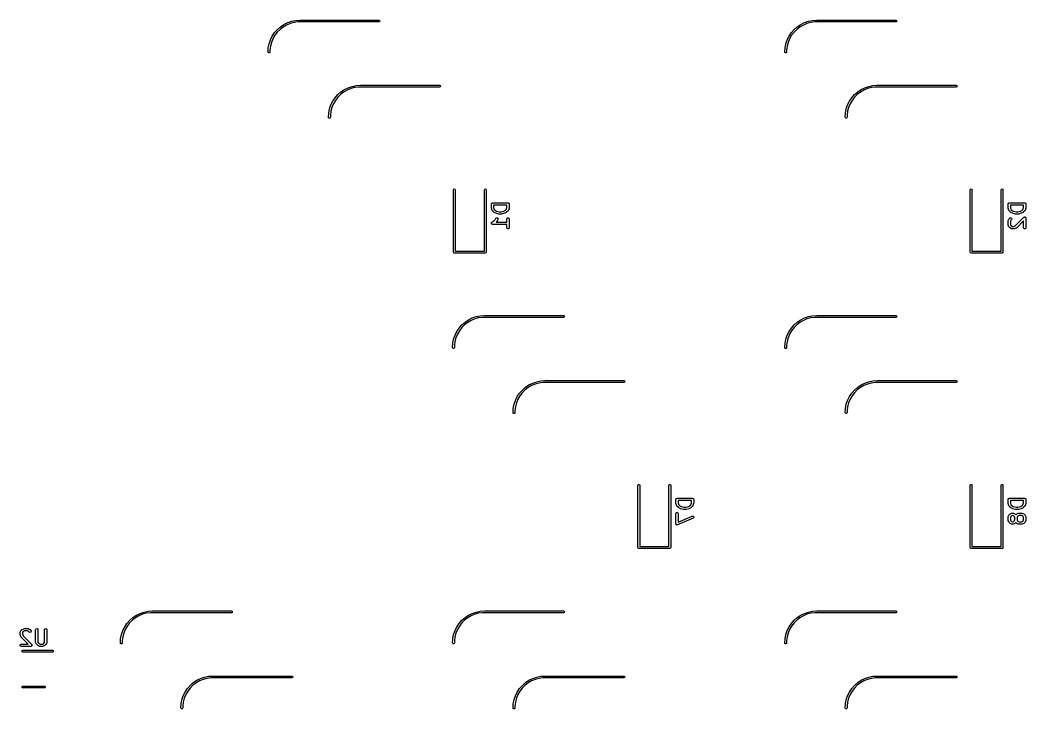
# Model space of a CAD drawing. Extents: x 54 to 195, y -146 to -31.
# Drawn here: x 54 to 118.9, y -75.6 to -31.1 of the extents above; entities that cross this region are included whole.
import ezdxf

# ---------------------------------------------------------------- set-up
doc = ezdxf.new("R2010")
doc.units = 0
doc.layers.add('BLACK', color=7, linetype='CONTINUOUS')

msp = doc.modelspace()

# ---------------------------------------------------------------- linework, layer by layer
at = {"layer": 'BLACK', "linetype": 'CONTINUOUS'}
for p, q in [((71.8311, -31.1576), (72.1, -31.14)), ((72.1, -31.14), (77.2, -31.14)), ((77.2, -31.14), (77.2424, -31.1576)), ((105.169, -31.1576), (105.438, -31.14)), ((105.438, -31.14), (110.537, -31.14)), ((110.537, -31.14), (110.58, -31.1576)), ((70.4657, -31.946), (70.6434, -31.7434)), ((70.8181, -31.7383), (70.6383, -31.9181)), ((70.6434, -31.7434), (70.846, -31.5657)), ((71.0199, -31.5835), (70.8181, -31.7383)), ((70.846, -31.5657), (71.07, -31.416)), ((71.2401, -31.4563), (71.0199, -31.5835)), ((71.07, -31.416), (71.3117, -31.2968)), ((71.4751, -31.359), (71.2401, -31.4563)), ((71.3117, -31.2968), (71.5668, -31.2102)), ((71.7207, -31.2932), (71.4751, -31.359)), ((71.5668, -31.2102), (71.8311, -31.1576)), ((71.9728, -31.26), (71.7207, -31.2932)), ((72.1, -31.26), (71.9728, -31.26)), ((77.2, -31.26), (72.1, -31.26)), ((77.2424, -31.2424), (77.2, -31.26)), ((77.2424, -31.1576), (77.26, -31.2)), ((77.26, -31.2), (77.2424, -31.2424)), ((103.803, -31.946), (103.981, -31.7434)), ((104.156, -31.7383), (103.976, -31.9181)), ((103.981, -31.7434), (104.183, -31.5657)), ((104.357, -31.5835), (104.156, -31.7383)), ((104.183, -31.5657), (104.407, -31.416)), ((104.578, -31.4563), (104.357, -31.5835)), ((104.407, -31.416), (104.649, -31.2968)), ((104.813, -31.359), (104.578, -31.4563)), ((104.649, -31.2968), (104.904, -31.2102)), ((105.058, -31.2932), (104.813, -31.359)), ((104.904, -31.2102), (105.169, -31.1576)), ((105.31, -31.26), (105.058, -31.2932)), ((105.438, -31.26), (105.31, -31.26)), ((110.537, -31.26), (105.438, -31.26)), ((110.58, -31.2424), (110.537, -31.26)), ((110.58, -31.1576), (110.597, -31.2)), ((110.597, -31.2), (110.58, -31.2424)), ((70.1102, -32.6668), (70.1968, -32.4117)), ((70.1968, -32.4117), (70.316, -32.17)), ((70.3563, -32.3401), (70.259, -32.5751)), ((70.316, -32.17), (70.4657, -31.946)), ((70.4835, -32.1199), (70.3563, -32.3401)), ((70.6383, -31.9181), (70.4835, -32.1199)), ((103.448, -32.6668), (103.534, -32.4117)), ((103.534, -32.4117), (103.653, -32.17)), ((103.694, -32.3401), (103.597, -32.5751)), ((103.653, -32.17), (103.803, -31.946)), ((103.821, -32.1199), (103.694, -32.3401)), ((103.976, -31.9181), (103.821, -32.1199)), ((70.04, -33.2), (70.0576, -32.9311)), ((70.0576, -32.9311), (70.1102, -32.6668)), ((70.1932, -32.8207), (70.16, -33.0728)), ((70.16, -33.0728), (70.16, -33.2)), ((70.259, -32.5751), (70.1932, -32.8207)), ((103.377, -33.2), (103.395, -32.9311)), ((103.395, -32.9311), (103.448, -32.6668)), ((103.531, -32.8207), (103.498, -33.0728)), ((103.498, -33.0728), (103.498, -33.2)), ((103.597, -32.5751), (103.531, -32.8207)), ((70.0515, -33.2353), (70.04, -33.2)), ((70.0815, -33.2571), (70.0515, -33.2353)), ((70.1185, -33.2571), (70.0815, -33.2571)), ((70.1485, -33.2353), (70.1185, -33.2571)), ((70.16, -33.2), (70.1485, -33.2353)), ((103.389, -33.2353), (103.377, -33.2)), ((103.419, -33.2571), (103.389, -33.2353)), ((103.456, -33.2571), (103.419, -33.2571)), ((103.486, -33.2353), (103.456, -33.2571)), ((103.498, -33.2), (103.486, -33.2353)), ((74.746, -35.7657), (74.97, -35.616)), ((75.1401, -35.6563), (74.9199, -35.7835)), ((74.97, -35.616), (75.2117, -35.4968)), ((75.3751, -35.559), (75.1401, -35.6563)), ((75.2117, -35.4968), (75.4668, -35.4102)), ((75.6207, -35.4932), (75.3751, -35.559)), ((75.4668, -35.4102), (75.7311, -35.3576)), ((75.8728, -35.46), (75.6207, -35.4932)), ((75.7311, -35.3576), (76, -35.34)), ((76, -35.46), (75.8728, -35.46)), ((76, -35.34), (81.1, -35.34)), ((81.1, -35.46), (76, -35.46)), ((81.1, -35.34), (81.1424, -35.3576)), ((81.1424, -35.4424), (81.1, -35.46)), ((81.1424, -35.3576), (81.16, -35.4)), ((81.16, -35.4), (81.1424, -35.4424)), ((108.083, -35.7657), (108.307, -35.616)), ((108.478, -35.6563), (108.257, -35.7835)), ((108.307, -35.616), (108.549, -35.4968)), ((108.713, -35.559), (108.478, -35.6563)), ((108.549, -35.4968), (108.804, -35.4102)), ((108.958, -35.4932), (108.713, -35.559)), ((108.804, -35.4102), (109.069, -35.3576)), ((109.21, -35.46), (108.958, -35.4932)), ((109.069, -35.3576), (109.337, -35.34)), ((109.337, -35.46), (109.21, -35.46)), ((109.337, -35.34), (114.438, -35.34)), ((114.438, -35.46), (109.337, -35.46)), ((114.438, -35.34), (114.48, -35.3576)), ((114.48, -35.4424), (114.438, -35.46)), ((114.48, -35.3576), (114.497, -35.4)), ((114.497, -35.4), (114.48, -35.4424)), ((74.216, -36.37), (74.3657, -36.146)), ((74.3835, -36.3199), (74.2563, -36.5401)), ((74.3657, -36.146), (74.5434, -35.9434)), ((74.5383, -36.1181), (74.3835, -36.3199)), ((74.7181, -35.9383), (74.5383, -36.1181)), ((74.5434, -35.9434), (74.746, -35.7657)), ((74.9199, -35.7835), (74.7181, -35.9383)), ((107.553, -36.37), (107.703, -36.146)), ((107.721, -36.3199), (107.594, -36.5401)), ((107.703, -36.146), (107.881, -35.9434)), ((107.876, -36.1181), (107.721, -36.3199)), ((108.056, -35.9383), (107.876, -36.1181)), ((107.881, -35.9434), (108.083, -35.7657)), ((108.257, -35.7835), (108.056, -35.9383)), ((73.9576, -37.1311), (74.0102, -36.8668)), ((74.0102, -36.8668), (74.0968, -36.6117)), ((74.159, -36.7751), (74.0932, -37.0207)), ((74.0968, -36.6117), (74.216, -36.37)), ((74.2563, -36.5401), (74.159, -36.7751)), ((107.295, -37.1311), (107.348, -36.8668)), ((107.348, -36.8668), (107.434, -36.6117)), ((107.497, -36.7751), (107.431, -37.0207)), ((107.434, -36.6117), (107.553, -36.37)), ((107.594, -36.5401), (107.497, -36.7751)), ((73.94, -37.4), (73.9576, -37.1311)), ((73.9515, -37.4353), (73.94, -37.4)), ((73.9815, -37.4571), (73.9515, -37.4353)), ((74.0185, -37.4571), (73.9815, -37.4571)), ((74.0485, -37.4353), (74.0185, -37.4571)), ((74.06, -37.4), (74.0485, -37.4353)), ((74.0932, -37.0207), (74.06, -37.2728)), ((74.06, -37.2728), (74.06, -37.4)), ((107.277, -37.4), (107.295, -37.1311)), ((107.289, -37.4353), (107.277, -37.4)), ((107.319, -37.4571), (107.289, -37.4353)), ((107.356, -37.4571), (107.319, -37.4571)), ((107.386, -37.4353), (107.356, -37.4571)), ((107.397, -37.4), (107.386, -37.4353)), ((107.431, -37.0207), (107.397, -37.2728)), ((107.397, -37.2728), (107.397, -37.4)), ((82, -42.09), (82.0176, -42.0476)), ((82, -46.1), (82, -42.09)), ((82.0176, -42.0476), (82.06, -42.03)), ((82.06, -42.03), (82.1024, -42.0476)), ((82.1024, -42.0476), (82.12, -42.09)), ((82.12, -42.09), (82.12, -46.04)), ((84, -42.09), (84.0176, -42.0476)), ((84, -46.04), (84, -42.09)), ((84.0176, -42.0476), (84.06, -42.03)), ((84.06, -42.03), (84.1024, -42.0476)), ((84.1024, -42.0476), (84.12, -42.09)), ((84.12, -42.09), (84.12, -46.1)), ((115.337, -42.09), (115.355, -42.0476)), ((115.337, -46.1), (115.337, -42.09)), ((115.355, -42.0476), (115.397, -42.03)), ((115.397, -42.03), (115.44, -42.0476)), ((115.44, -42.0476), (115.457, -42.09)), ((115.457, -42.09), (115.457, -46.04)), ((117.337, -42.09), (117.355, -42.0476)), ((117.337, -46.04), (117.337, -42.09)), ((117.355, -42.0476), (117.397, -42.03)), ((117.397, -42.03), (117.44, -42.0476)), ((117.44, -42.0476), (117.457, -42.09)), ((117.457, -42.09), (117.457, -46.1)), ((84.4476, -43.0019), (84.4493, -42.9922)), ((84.4476, -43.24), (84.4476, -43.0019)), ((84.4482, -43.2415), (84.4476, -43.24)), ((84.4515, -43.2637), (84.4482, -43.2415)), ((84.4488, -42.9889), (84.4504, -42.986)), ((84.4493, -42.9922), (84.4488, -42.9889)), ((84.4504, -42.986), (84.4521, -42.9763)), ((84.4991, -43.4066), (84.4515, -43.2637)), ((84.4521, -42.9763), (84.4647, -42.9613)), ((84.4647, -42.9613), (84.4744, -42.9445)), ((84.4744, -42.9445), (84.4808, -42.9421)), ((84.4808, -42.9421), (84.4851, -42.937)), ((84.4851, -42.937), (84.5043, -42.9336)), ((84.5019, -43.4101), (84.4991, -43.4066)), ((84.5023, -43.4146), (84.5019, -43.4101)), ((84.5172, -43.4359), (84.5023, -43.4146)), ((84.5043, -42.9336), (84.5226, -42.9269)), ((84.6124, -43.5311), (84.5172, -43.4359)), ((84.5226, -42.9269), (85.5226, -42.9269)), ((85.4476, -43.0769), (84.5976, -43.0769)), ((84.5976, -43.0769), (84.5976, -43.2278)), ((84.5976, -43.2278), (84.6358, -43.3423)), ((84.6358, -43.3423), (84.7099, -43.4165)), ((84.7099, -43.4165), (84.7869, -43.4549)), ((84.7869, -43.4549), (84.9604, -43.4983)), ((85.0848, -43.4983), (85.2583, -43.4549)), ((85.2583, -43.4549), (85.3353, -43.4165)), ((85.3353, -43.4165), (85.4094, -43.3423)), ((85.4094, -43.3423), (85.4476, -43.2278)), ((85.528, -43.4359), (85.4328, -43.5311)), ((85.4476, -43.2278), (85.4476, -43.0769)), ((85.5226, -42.9269), (85.5324, -42.9286)), ((85.5299, -43.4318), (85.528, -43.4359)), ((85.5337, -43.4295), (85.5299, -43.4318)), ((85.5324, -42.9286), (85.5356, -42.928)), ((85.5462, -43.4066), (85.5337, -43.4295)), ((85.5356, -42.928), (85.5385, -42.9297)), ((85.5385, -42.9297), (85.5483, -42.9314)), ((85.5938, -43.2637), (85.5462, -43.4066)), ((85.5483, -42.9314), (85.5632, -42.944)), ((85.5632, -42.944), (85.5801, -42.9537)), ((85.5801, -42.9537), (85.5824, -42.9601)), ((85.5824, -42.9601), (85.5876, -42.9644)), ((85.5876, -42.9644), (85.591, -42.9836)), ((85.591, -42.9836), (85.5976, -43.0019)), ((85.5976, -43.24), (85.5937, -43.2621)), ((85.5937, -43.2621), (85.5938, -43.2637)), ((85.5976, -43.0019), (85.5976, -43.24)), ((117.785, -43.0019), (117.787, -42.9922)), ((117.785, -43.24), (117.785, -43.0019)), ((117.786, -43.2415), (117.785, -43.24)), ((117.786, -42.9889), (117.788, -42.986)), ((117.787, -42.9922), (117.786, -42.9889)), ((117.789, -43.2637), (117.786, -43.2415)), ((117.788, -42.986), (117.79, -42.9763)), ((117.837, -43.4066), (117.789, -43.2637)), ((117.79, -42.9763), (117.802, -42.9613)), ((117.802, -42.9613), (117.812, -42.9445)), ((117.812, -42.9445), (117.818, -42.9421)), ((117.818, -42.9421), (117.823, -42.937)), ((117.823, -42.937), (117.842, -42.9336)), ((117.839, -43.4101), (117.837, -43.4066)), ((117.84, -43.4146), (117.839, -43.4101)), ((117.855, -43.4359), (117.84, -43.4146)), ((117.842, -42.9336), (117.86, -42.9269)), ((117.95, -43.5311), (117.855, -43.4359)), ((117.86, -42.9269), (118.86, -42.9269)), ((118.785, -43.0769), (117.935, -43.0769)), ((117.935, -43.0769), (117.935, -43.2278)), ((117.935, -43.2278), (117.973, -43.3423)), ((117.973, -43.3423), (118.047, -43.4165)), ((118.047, -43.4165), (118.124, -43.4549)), ((118.124, -43.4549), (118.298, -43.4983)), ((118.422, -43.4983), (118.596, -43.4549)), ((118.596, -43.4549), (118.673, -43.4165)), ((118.673, -43.4165), (118.747, -43.3423)), ((118.747, -43.3423), (118.785, -43.2278)), ((118.866, -43.4359), (118.77, -43.5311)), ((118.785, -43.2278), (118.785, -43.0769)), ((118.86, -42.9269), (118.87, -42.9286)), ((118.867, -43.4318), (118.866, -43.4359)), ((118.871, -43.4295), (118.867, -43.4318)), ((118.87, -42.9286), (118.873, -42.928)), ((118.884, -43.4066), (118.871, -43.4295)), ((118.873, -42.928), (118.876, -42.9297)), ((118.876, -42.9297), (118.886, -42.9314)), ((118.931, -43.2637), (118.884, -43.4066)), ((118.886, -42.9314), (118.901, -42.944)), ((118.901, -42.944), (118.918, -42.9537)), ((118.918, -42.9537), (118.92, -42.9601)), ((118.92, -42.9601), (118.925, -42.9644)), ((118.925, -42.9644), (118.928, -42.9836)), ((118.928, -42.9836), (118.935, -43.0019)), ((118.935, -43.24), (118.931, -43.2621)), ((118.931, -43.2621), (118.931, -43.2637)), ((118.935, -43.0019), (118.935, -43.24)), ((84.481, -44.1776), (84.6177, -44.0865)), ((84.6139, -43.5318), (84.6124, -43.5311)), ((84.6319, -43.5452), (84.6139, -43.5318)), ((84.6177, -44.0865), (84.6991, -44.0051)), ((84.7272, -43.5928), (84.6319, -43.5452)), ((84.6991, -44.0051), (84.7413, -43.9207)), ((84.7307, -43.5932), (84.7272, -43.5928)), ((84.7425, -43.5985), (84.7307, -43.5932)), ((84.7413, -43.9207), (84.7568, -43.8998)), ((84.933, -43.6461), (84.7425, -43.5985)), ((84.8137, -44.1026), (84.7513, -44.165)), ((84.7568, -43.8998), (84.8038, -43.8794)), ((84.8038, -43.8794), (84.853, -43.894)), ((84.8144, -44.1011), (84.8137, -44.1026)), ((84.8278, -44.0831), (84.8144, -44.1011)), ((84.8754, -43.9878), (84.8278, -44.0831)), ((84.853, -43.894), (84.8813, -43.9369)), ((84.8813, -43.9369), (84.8754, -43.9878)), ((84.9364, -43.6457), (84.933, -43.6461)), ((84.9512, -43.6483), (84.9364, -43.6457)), ((85.094, -43.6483), (84.9512, -43.6483)), ((84.9604, -43.4983), (85.0848, -43.4983)), ((85.0973, -43.6471), (85.094, -43.6483)), ((85.1122, -43.6461), (85.0973, -43.6471)), ((85.3027, -43.5985), (85.1122, -43.6461)), ((85.3057, -43.5965), (85.3027, -43.5985)), ((85.3181, -43.5928), (85.3057, -43.5965)), ((85.4133, -43.5452), (85.3181, -43.5928)), ((85.4144, -43.544), (85.4133, -43.5452)), ((85.4328, -43.5311), (85.4144, -43.544)), ((85.4476, -43.9543), (85.4521, -43.9286)), ((85.4476, -44.165), (85.4476, -43.9543)), ((85.4521, -43.9286), (85.4851, -43.8893)), ((85.4851, -43.8893), (85.5356, -43.8804)), ((85.5356, -43.8804), (85.5801, -43.9061)), ((85.5801, -43.9061), (85.5976, -43.9543)), ((85.5976, -43.9543), (85.5976, -44.5257)), ((117.785, -44.0971), (117.79, -44.0715)), ((117.785, -44.3352), (117.785, -44.0971)), ((117.79, -44.0715), (117.793, -44.0681)), ((117.793, -44.0636), (117.841, -43.9684)), ((117.793, -44.0681), (117.793, -44.0636)), ((117.841, -43.9684), (117.854, -43.9504)), ((117.854, -43.9504), (117.855, -43.9489)), ((117.855, -43.9489), (117.902, -43.9013)), ((117.902, -43.9013), (117.924, -43.8863)), ((117.924, -43.8863), (117.975, -43.8818)), ((117.969, -44.0463), (117.935, -44.1148)), ((117.935, -44.1148), (117.935, -44.3175)), ((117.951, -43.5318), (117.95, -43.5311)), ((117.969, -43.5452), (117.951, -43.5318)), ((118.065, -43.5928), (117.969, -43.5452)), ((118.008, -44.0073), (117.969, -44.0463)), ((117.975, -43.8818), (118.017, -43.9113)), ((118.03, -43.9608), (118.008, -44.0073)), ((118.017, -43.9113), (118.03, -43.9608)), ((118.068, -43.5932), (118.065, -43.5928)), ((118.08, -43.5985), (118.068, -43.5932)), ((118.27, -43.6461), (118.08, -43.5985)), ((118.248, -44.4125), (118.807, -43.8536)), ((118.274, -43.6457), (118.27, -43.6461)), ((118.289, -43.6483), (118.274, -43.6457)), ((118.432, -43.6483), (118.289, -43.6483)), ((118.298, -43.4983), (118.422, -43.4983)), ((118.785, -44.0877), (118.342, -44.5311)), ((118.435, -43.6471), (118.432, -43.6483)), ((118.45, -43.6461), (118.435, -43.6471)), ((118.64, -43.5985), (118.45, -43.6461)), ((118.643, -43.5965), (118.64, -43.5985)), ((118.656, -43.5928), (118.643, -43.5965)), ((118.751, -43.5452), (118.656, -43.5928)), ((118.752, -43.544), (118.751, -43.5452)), ((118.77, -43.5311), (118.752, -43.544)), ((118.785, -44.5257), (118.785, -44.0877)), ((118.807, -43.8536), (118.82, -43.8442)), ((118.82, -43.8442), (118.823, -43.8417)), ((118.823, -43.8417), (118.825, -43.8414)), ((118.825, -43.8414), (118.828, -43.8387)), ((118.828, -43.8387), (118.851, -43.8367)), ((118.851, -43.8367), (118.873, -43.8328)), ((118.873, -43.8328), (118.876, -43.8345)), ((118.876, -43.8345), (118.88, -43.8342)), ((118.88, -43.8342), (118.898, -43.8472)), ((118.898, -43.8472), (118.918, -43.8585)), ((118.918, -43.8585), (118.919, -43.8617)), ((118.919, -43.8617), (118.922, -43.8636)), ((118.922, -43.8636), (118.927, -43.8855)), ((118.927, -43.8855), (118.935, -43.9067)), ((118.935, -43.9067), (118.935, -44.5257)), ((84.4488, -44.227), (84.4509, -44.2232)), ((84.4525, -44.2484), (84.4488, -44.227)), ((84.4506, -44.2189), (84.4635, -44.2014)), ((84.4509, -44.2232), (84.4506, -44.2189)), ((84.4539, -44.2701), (84.4525, -44.2484)), ((84.4569, -44.2733), (84.4539, -44.2701)), ((84.4577, -44.2775), (84.4569, -44.2733)), ((84.4743, -44.2915), (84.4577, -44.2775)), ((84.4635, -44.2014), (84.4744, -44.1825)), ((84.4894, -44.3072), (84.4743, -44.2915)), ((84.4744, -44.1825), (84.4785, -44.1811)), ((84.4785, -44.1811), (84.481, -44.1776)), ((84.4937, -44.3077), (84.4894, -44.3072)), ((84.497, -44.3105), (84.4937, -44.3077)), ((84.5226, -44.315), (84.497, -44.3105)), ((85.4476, -44.315), (84.5226, -44.315)), ((84.7513, -44.165), (85.4476, -44.165)), ((85.4476, -44.5257), (85.4476, -44.315)), ((85.4652, -44.5739), (85.4476, -44.5257)), ((85.5096, -44.5996), (85.4652, -44.5739)), ((85.5601, -44.5907), (85.5096, -44.5996)), ((85.5931, -44.5514), (85.5601, -44.5907)), ((85.5976, -44.5257), (85.5931, -44.5514)), ((117.787, -44.3395), (117.785, -44.3352)), ((117.786, -44.3438), (117.787, -44.3395)), ((117.793, -44.3688), (117.786, -44.3438)), ((117.841, -44.464), (117.793, -44.3688)), ((117.842, -44.4651), (117.841, -44.464)), ((117.855, -44.4835), (117.842, -44.4651)), ((117.902, -44.5311), (117.855, -44.4835)), ((117.904, -44.5318), (117.902, -44.5311)), ((117.922, -44.5452), (117.904, -44.5318)), ((118.017, -44.5928), (117.922, -44.5452)), ((117.935, -44.3175), (117.969, -44.386)), ((117.969, -44.386), (118, -44.4165)), ((118, -44.4165), (118.068, -44.4507)), ((118.022, -44.5933), (118.017, -44.5928)), ((118.025, -44.5962), (118.022, -44.5933)), ((118.051, -44.6007), (118.025, -44.5962)), ((118.146, -44.6007), (118.051, -44.6007)), ((118.068, -44.4507), (118.134, -44.4507)), ((118.134, -44.4507), (118.248, -44.4125)), ((118.147, -44.6002), (118.146, -44.6007)), ((118.17, -44.5969), (118.147, -44.6002)), ((118.312, -44.5492), (118.17, -44.5969)), ((118.316, -44.5465), (118.312, -44.5492)), ((118.32, -44.5461), (118.316, -44.5465)), ((118.342, -44.5311), (118.32, -44.5461)), ((118.803, -44.5739), (118.785, -44.5257)), ((118.847, -44.5996), (118.803, -44.5739)), ((118.898, -44.5907), (118.847, -44.5996)), ((118.931, -44.5514), (118.898, -44.5907)), ((118.935, -44.5257), (118.931, -44.5514)), ((82.12, -46.04), (84, -46.04)), ((115.457, -46.04), (117.337, -46.04)), ((82.0176, -46.1424), (82, -46.1)), ((82.06, -46.16), (82.0176, -46.1424)), ((84.06, -46.16), (82.06, -46.16)), ((84.1024, -46.1424), (84.06, -46.16)), ((84.12, -46.1), (84.1024, -46.1424)), ((115.355, -46.1424), (115.337, -46.1)), ((115.397, -46.16), (115.355, -46.1424)), ((117.397, -46.16), (115.397, -46.16)), ((117.44, -46.1424), (117.397, -46.16)), ((117.457, -46.1), (117.44, -46.1424)), ((82.7522, -50.6157), (82.9763, -50.466)), ((83.1464, -50.5064), (82.9261, -50.6335)), ((82.9763, -50.466), (83.2179, -50.3468)), ((83.3813, -50.409), (83.1464, -50.5064)), ((83.2179, -50.3468), (83.4731, -50.2602)), ((83.627, -50.3432), (83.3813, -50.409)), ((83.4731, -50.2602), (83.7374, -50.2077)), ((83.8791, -50.31), (83.627, -50.3432)), ((83.7374, -50.2077), (84.0061, -50.1901)), ((84.0062, -50.31), (83.8791, -50.31)), ((84.0061, -50.1901), (84.0062, -50.19)), ((84.0062, -50.19), (89.1063, -50.19)), ((89.1063, -50.31), (84.0062, -50.31)), ((84.0062, -50.31), (84.0062, -50.31)), ((84.0062, -50.31), (84.0062, -50.31)), ((84.0062, -50.31), (84.0062, -50.31)), ((89.1063, -50.19), (89.1487, -50.2076)), ((89.1487, -50.2924), (89.1063, -50.31)), ((89.1487, -50.2076), (89.1662, -50.25)), ((89.1662, -50.25), (89.1487, -50.2924)), ((104.183, -50.6157), (104.407, -50.466)), ((104.578, -50.5063), (104.357, -50.6335)), ((104.407, -50.466), (104.649, -50.3468)), ((104.813, -50.409), (104.578, -50.5063)), ((104.649, -50.3468), (104.904, -50.2602)), ((105.058, -50.3432), (104.813, -50.409)), ((104.904, -50.2602), (105.169, -50.2076)), ((105.31, -50.31), (105.058, -50.3432)), ((105.169, -50.2076), (105.438, -50.19)), ((105.438, -50.31), (105.31, -50.31)), ((105.438, -50.19), (110.537, -50.19)), ((110.537, -50.31), (105.438, -50.31)), ((110.537, -50.19), (110.58, -50.2076)), ((110.58, -50.2924), (110.537, -50.31)), ((110.58, -50.2076), (110.597, -50.25)), ((110.597, -50.25), (110.58, -50.2924)), ((82.1031, -51.4617), (82.2222, -51.22)), ((82.2222, -51.22), (82.3719, -50.996)), ((82.3897, -51.1699), (82.2626, -51.3901)), ((82.3719, -50.996), (82.5496, -50.7934)), ((82.5446, -50.9681), (82.3897, -51.1699)), ((82.7244, -50.7883), (82.5446, -50.9681)), ((82.5496, -50.7934), (82.7522, -50.6157)), ((82.9261, -50.6335), (82.7244, -50.7883)), ((103.534, -51.4617), (103.653, -51.22)), ((103.653, -51.22), (103.803, -50.996)), ((103.821, -51.1699), (103.694, -51.3901)), ((103.803, -50.996), (103.981, -50.7934)), ((103.976, -50.9681), (103.821, -51.1699)), ((104.156, -50.7883), (103.976, -50.9681)), ((103.981, -50.7934), (104.183, -50.6157)), ((104.357, -50.6335), (104.156, -50.7883)), ((81.9639, -51.9811), (82.0164, -51.7168)), ((82.0164, -51.7168), (82.1031, -51.4617)), ((82.0994, -51.8707), (82.0663, -52.1228)), ((82.1653, -51.6251), (82.0994, -51.8707)), ((82.2626, -51.3901), (82.1653, -51.6251)), ((103.395, -51.9811), (103.448, -51.7168)), ((103.448, -51.7168), (103.534, -51.4617)), ((103.531, -51.8707), (103.498, -52.1228)), ((103.597, -51.6251), (103.531, -51.8707)), ((103.694, -51.3901), (103.597, -51.6251)), ((81.9462, -52.25), (81.9639, -51.9811)), ((81.9577, -52.2853), (81.9462, -52.25)), ((81.9877, -52.3071), (81.9577, -52.2853)), ((82.0248, -52.3071), (81.9877, -52.3071)), ((82.0548, -52.2853), (82.0248, -52.3071)), ((82.0662, -52.25), (82.0548, -52.2853)), ((82.0663, -52.1228), (82.0662, -52.25)), ((103.377, -52.25), (103.395, -51.9811)), ((103.389, -52.2853), (103.377, -52.25)), ((103.419, -52.3071), (103.389, -52.2853)), ((103.456, -52.3071), (103.419, -52.3071)), ((103.486, -52.2853), (103.456, -52.3071)), ((103.498, -52.25), (103.486, -52.2853)), ((103.498, -52.1228), (103.498, -52.25)), ((87.1179, -54.5468), (87.3731, -54.4602)), ((87.3731, -54.4602), (87.6374, -54.4077)), ((87.6374, -54.4077), (87.9061, -54.3901)), ((87.9061, -54.3901), (87.9062, -54.39)), ((87.9062, -54.39), (93.0062, -54.39)), ((93.0062, -54.39), (93.0487, -54.4076)), ((93.0487, -54.4924), (93.0062, -54.51)), ((93.0487, -54.4076), (93.0662, -54.45)), ((93.0662, -54.45), (93.0487, -54.4924)), ((108.549, -54.5468), (108.804, -54.4602)), ((108.804, -54.4602), (109.069, -54.4076)), ((109.069, -54.4076), (109.337, -54.39)), ((109.337, -54.39), (114.438, -54.39)), ((114.438, -54.39), (114.48, -54.4076)), ((114.48, -54.4924), (114.438, -54.51)), ((114.48, -54.4076), (114.497, -54.45)), ((114.497, -54.45), (114.48, -54.4924)), ((86.2719, -55.196), (86.4496, -54.9934)), ((86.6244, -54.9883), (86.4446, -55.1681)), ((86.4496, -54.9934), (86.6522, -54.8157)), ((86.8261, -54.8335), (86.6244, -54.9883)), ((86.6522, -54.8157), (86.8763, -54.666)), ((87.0464, -54.7064), (86.8261, -54.8335)), ((86.8763, -54.666), (87.1179, -54.5468)), ((87.2813, -54.609), (87.0464, -54.7064)), ((87.527, -54.5432), (87.2813, -54.609)), ((87.7791, -54.51), (87.527, -54.5432)), ((87.9062, -54.51), (87.7791, -54.51)), ((93.0062, -54.51), (87.9062, -54.51)), ((87.9062, -54.51), (87.9062, -54.51)), ((87.9062, -54.51), (87.9062, -54.51)), ((87.9062, -54.51), (87.9062, -54.51)), ((107.703, -55.196), (107.881, -54.9934)), ((108.056, -54.9883), (107.876, -55.1681)), ((107.881, -54.9934), (108.083, -54.8157)), ((108.257, -54.8335), (108.056, -54.9883)), ((108.083, -54.8157), (108.307, -54.666)), ((108.478, -54.7063), (108.257, -54.8335)), ((108.307, -54.666), (108.549, -54.5468)), ((108.713, -54.609), (108.478, -54.7063)), ((108.958, -54.5432), (108.713, -54.609)), ((109.21, -54.51), (108.958, -54.5432)), ((109.337, -54.51), (109.21, -54.51)), ((114.438, -54.51), (109.337, -54.51)), ((85.9164, -55.9168), (86.0031, -55.6617)), ((86.0031, -55.6617), (86.1222, -55.42)), ((86.1626, -55.5901), (86.0653, -55.8251)), ((86.1222, -55.42), (86.2719, -55.196)), ((86.2897, -55.3699), (86.1626, -55.5901)), ((86.4446, -55.1681), (86.2897, -55.3699)), ((107.348, -55.9168), (107.434, -55.6617)), ((107.434, -55.6617), (107.553, -55.42)), ((107.594, -55.5901), (107.497, -55.8251)), ((107.553, -55.42), (107.703, -55.196)), ((107.721, -55.3699), (107.594, -55.5901)), ((107.876, -55.1681), (107.721, -55.3699)), ((85.8462, -56.45), (85.8639, -56.1811)), ((85.8577, -56.4853), (85.8462, -56.45)), ((85.8639, -56.1811), (85.9164, -55.9168)), ((85.9663, -56.45), (85.9548, -56.4853)), ((85.9994, -56.0707), (85.9663, -56.3228)), ((85.9663, -56.3228), (85.9663, -56.45)), ((86.0653, -55.8251), (85.9994, -56.0707)), ((107.277, -56.45), (107.295, -56.1811)), ((107.289, -56.4853), (107.277, -56.45)), ((107.295, -56.1811), (107.348, -55.9168)), ((107.397, -56.45), (107.386, -56.4853)), ((107.431, -56.0707), (107.397, -56.3228)), ((107.397, -56.3228), (107.397, -56.45)), ((107.497, -55.8251), (107.431, -56.0707)), ((85.8877, -56.5071), (85.8577, -56.4853)), ((85.9248, -56.5071), (85.8877, -56.5071)), ((85.9548, -56.4853), (85.9248, -56.5071)), ((107.319, -56.5071), (107.289, -56.4853)), ((107.356, -56.5071), (107.319, -56.5071)), ((107.386, -56.4853), (107.356, -56.5071)), ((93.9062, -61.14), (93.9238, -61.0976)), ((93.9062, -65.15), (93.9062, -61.14)), ((93.9238, -61.0976), (93.9663, -61.08)), ((93.9663, -61.08), (94.0087, -61.0976)), ((94.0087, -61.0976), (94.0262, -61.14)), ((94.0262, -61.14), (94.0262, -65.09)), ((95.9062, -61.14), (95.9238, -61.0976)), ((95.9062, -65.09), (95.9062, -61.14)), ((95.9238, -61.0976), (95.9663, -61.08)), ((95.9663, -61.08), (96.0087, -61.0976)), ((96.0087, -61.0976), (96.0262, -61.14)), ((96.0262, -61.14), (96.0262, -65.15)), ((115.337, -61.14), (115.355, -61.0976)), ((115.337, -65.15), (115.337, -61.14)), ((115.355, -61.0976), (115.397, -61.08)), ((115.397, -61.08), (115.44, -61.0976)), ((115.44, -61.0976), (115.457, -61.14)), ((115.457, -61.14), (115.457, -65.09)), ((117.337, -61.14), (117.355, -61.0976)), ((117.337, -65.09), (117.337, -61.14)), ((117.355, -61.0976), (117.397, -61.08)), ((117.397, -61.08), (117.44, -61.0976)), ((117.44, -61.0976), (117.457, -61.14)), ((117.457, -61.14), (117.457, -65.15)), ((96.3539, -62.0519), (96.3556, -62.0422)), ((96.3539, -62.29), (96.3539, -62.0519)), ((96.3544, -62.2915), (96.3539, -62.29)), ((96.3577, -62.3137), (96.3544, -62.2915)), ((96.355, -62.0389), (96.3567, -62.036)), ((96.3556, -62.0422), (96.355, -62.0389)), ((96.3567, -62.036), (96.3584, -62.0263)), ((96.3584, -62.0263), (96.3709, -62.0113)), ((96.3709, -62.0113), (96.3807, -61.9945)), ((96.3807, -61.9945), (96.387, -61.9921)), ((96.387, -61.9921), (96.3914, -61.987)), ((96.3914, -61.987), (96.4106, -61.9836)), ((96.4106, -61.9836), (96.4289, -61.9769)), ((96.4289, -61.9769), (97.4289, -61.9769)), ((97.3539, -62.1269), (96.5039, -62.1269)), ((96.5039, -62.1269), (96.5039, -62.2778)), ((96.5039, -62.2778), (96.542, -62.3923)), ((97.3157, -62.3923), (97.3539, -62.2778)), ((97.3539, -62.2778), (97.3539, -62.1269)), ((97.4289, -61.9769), (97.4386, -61.9786)), ((97.4386, -61.9786), (97.4419, -61.978)), ((97.4419, -61.978), (97.4448, -61.9797)), ((97.4448, -61.9797), (97.4545, -61.9814)), ((97.4545, -61.9814), (97.4694, -61.994)), ((97.4694, -61.994), (97.4863, -62.0037)), ((97.4863, -62.0037), (97.4886, -62.0101)), ((97.4886, -62.0101), (97.4938, -62.0144)), ((97.4938, -62.0144), (97.4972, -62.0336)), ((97.4972, -62.0336), (97.5039, -62.0519)), ((97.5039, -62.29), (97.5, -62.3121)), ((97.5039, -62.0519), (97.5039, -62.29)), ((117.785, -62.0519), (117.787, -62.0422)), ((117.785, -62.29), (117.785, -62.0519)), ((117.786, -62.2915), (117.785, -62.29)), ((117.786, -62.0389), (117.788, -62.036)), ((117.787, -62.0422), (117.786, -62.0389)), ((117.789, -62.3137), (117.786, -62.2915)), ((117.788, -62.036), (117.79, -62.0263)), ((117.79, -62.0263), (117.802, -62.0113)), ((117.802, -62.0113), (117.812, -61.9945)), ((117.812, -61.9945), (117.818, -61.9921)), ((117.818, -61.9921), (117.823, -61.987)), ((117.823, -61.987), (117.842, -61.9836)), ((117.842, -61.9836), (117.86, -61.9769)), ((117.86, -61.9769), (118.86, -61.9769)), ((118.785, -62.1269), (117.935, -62.1269)), ((117.935, -62.1269), (117.935, -62.2778)), ((117.935, -62.2778), (117.973, -62.3923)), ((118.747, -62.3923), (118.785, -62.2778)), ((118.785, -62.2778), (118.785, -62.1269)), ((118.86, -61.9769), (118.87, -61.9786)), ((118.87, -61.9786), (118.873, -61.978)), ((118.873, -61.978), (118.876, -61.9797)), ((118.876, -61.9797), (118.886, -61.9814)), ((118.886, -61.9814), (118.901, -61.994)), ((118.901, -61.994), (118.918, -62.0037)), ((118.918, -62.0037), (118.92, -62.0101)), ((118.92, -62.0101), (118.925, -62.0144)), ((118.925, -62.0144), (118.928, -62.0336)), ((118.928, -62.0336), (118.935, -62.0519)), ((118.935, -62.29), (118.931, -62.3121)), ((118.935, -62.0519), (118.935, -62.29)), ((96.3539, -62.9567), (96.3584, -62.931)), ((96.4053, -62.4566), (96.3577, -62.3137)), ((96.3584, -62.931), (96.3914, -62.8917)), ((96.3914, -62.8917), (96.4419, -62.8828)), ((96.4081, -62.4601), (96.4053, -62.4566)), ((96.4085, -62.4646), (96.4081, -62.4601)), ((96.4235, -62.4859), (96.4085, -62.4646)), ((96.5187, -62.5811), (96.4235, -62.4859)), ((96.4419, -62.8828), (96.4863, -62.9085)), ((96.4863, -62.9085), (96.5039, -62.9567)), ((96.5202, -62.5818), (96.5187, -62.5811)), ((96.5382, -62.5952), (96.5202, -62.5818)), ((96.6334, -62.6428), (96.5382, -62.5952)), ((96.542, -62.3923), (96.6162, -62.4665)), ((96.6162, -62.4665), (96.6931, -62.5049)), ((96.637, -62.6432), (96.6334, -62.6428)), ((96.6488, -62.6485), (96.637, -62.6432)), ((96.8392, -62.6961), (96.6488, -62.6485)), ((96.6931, -62.5049), (96.8667, -62.5483)), ((96.8427, -62.6957), (96.8392, -62.6961)), ((96.8574, -62.6983), (96.8427, -62.6957)), ((97.0003, -62.6983), (96.8574, -62.6983)), ((96.8667, -62.5483), (96.9911, -62.5483)), ((96.9911, -62.5483), (97.1646, -62.5049)), ((97.0036, -62.6971), (97.0003, -62.6983)), ((97.0185, -62.6961), (97.0036, -62.6971)), ((97.209, -62.6485), (97.0185, -62.6961)), ((97.1646, -62.5049), (97.2416, -62.4665)), ((97.2119, -62.6465), (97.209, -62.6485)), ((97.2243, -62.6428), (97.2119, -62.6465)), ((97.3196, -62.5952), (97.2243, -62.6428)), ((97.2416, -62.4665), (97.3157, -62.3923)), ((97.3207, -62.594), (97.3196, -62.5952)), ((97.339, -62.5811), (97.3207, -62.594)), ((97.4343, -62.4859), (97.339, -62.5811)), ((97.4362, -62.4818), (97.4343, -62.4859)), ((97.44, -62.4795), (97.4362, -62.4818)), ((97.4524, -62.4566), (97.44, -62.4795)), ((97.5, -62.3137), (97.4524, -62.4566)), ((97.5, -62.3121), (97.5, -62.3137)), ((117.837, -62.4566), (117.789, -62.3137)), ((117.839, -62.4601), (117.837, -62.4566)), ((117.84, -62.4646), (117.839, -62.4601)), ((117.855, -62.4859), (117.84, -62.4646)), ((117.95, -62.5811), (117.855, -62.4859)), ((117.922, -62.9848), (118.017, -62.9372)), ((117.951, -62.5818), (117.95, -62.5811)), ((117.969, -62.5952), (117.951, -62.5818)), ((118.065, -62.6428), (117.969, -62.5952)), ((117.973, -62.3923), (118.047, -62.4665)), ((118.017, -62.9372), (118.042, -62.9298)), ((118.042, -62.9298), (118.046, -62.9308)), ((118.046, -62.9308), (118.051, -62.9293)), ((118.047, -62.4665), (118.124, -62.5049)), ((118.051, -62.9293), (118.098, -62.9293)), ((118.068, -62.6432), (118.065, -62.6428)), ((118.08, -62.6485), (118.068, -62.6432)), ((118.27, -62.6961), (118.08, -62.6485)), ((118.098, -62.9293), (118.124, -62.9338)), ((118.124, -62.5049), (118.298, -62.5483)), ((118.124, -62.9338), (118.127, -62.9367)), ((118.127, -62.9367), (118.132, -62.9372)), ((118.132, -62.9372), (118.227, -62.9848)), ((118.274, -62.6957), (118.27, -62.6961)), ((118.289, -62.6983), (118.274, -62.6957)), ((118.432, -62.6983), (118.289, -62.6983)), ((118.298, -62.5483), (118.422, -62.5483)), ((118.35, -62.9848), (118.446, -62.9372)), ((118.422, -62.5483), (118.596, -62.5049)), ((118.435, -62.6971), (118.432, -62.6983)), ((118.45, -62.6961), (118.435, -62.6971)), ((118.446, -62.9372), (118.471, -62.9298)), ((118.64, -62.6485), (118.45, -62.6961)), ((118.471, -62.9298), (118.475, -62.9308)), ((118.475, -62.9308), (118.479, -62.9293)), ((118.479, -62.9293), (118.67, -62.9293)), ((118.596, -62.5049), (118.673, -62.4665)), ((118.643, -62.6465), (118.64, -62.6485)), ((118.656, -62.6428), (118.643, -62.6465)), ((118.751, -62.5952), (118.656, -62.6428)), ((118.67, -62.9293), (118.695, -62.9338)), ((118.673, -62.4665), (118.747, -62.3923)), ((118.695, -62.9338), (118.699, -62.9367)), ((118.699, -62.9367), (118.703, -62.9372)), ((118.703, -62.9372), (118.798, -62.9848)), ((118.752, -62.594), (118.751, -62.5952)), ((118.77, -62.5811), (118.752, -62.594)), ((118.866, -62.4859), (118.77, -62.5811)), ((118.867, -62.4818), (118.866, -62.4859)), ((118.871, -62.4795), (118.867, -62.4818)), ((118.884, -62.4566), (118.871, -62.4795)), ((118.931, -62.3137), (118.884, -62.4566)), ((118.931, -62.3121), (118.931, -62.3137)), ((96.3539, -63.6233), (96.3539, -62.9567)), ((97.4584, -63.2637), (96.4584, -63.6923)), ((96.5039, -62.9567), (96.5039, -63.5096)), ((96.5039, -63.5096), (97.3993, -63.1258)), ((97.3993, -63.1258), (97.4247, -63.1199)), ((97.4247, -63.1199), (97.4738, -63.1347)), ((97.4958, -63.2286), (97.4584, -63.2637)), ((97.4738, -63.1347), (97.5019, -63.1776)), ((97.5019, -63.1776), (97.4958, -63.2286)), ((117.785, -63.1948), (117.79, -63.1691)), ((117.785, -63.3852), (117.785, -63.1948)), ((117.787, -63.3895), (117.785, -63.3852)), ((117.786, -63.3938), (117.787, -63.3895)), ((117.793, -63.4188), (117.786, -63.3938)), ((117.79, -63.1691), (117.793, -63.1657)), ((117.793, -63.1612), (117.841, -63.066)), ((117.793, -63.1657), (117.793, -63.1612)), ((117.841, -63.514), (117.793, -63.4188)), ((117.841, -63.066), (117.854, -63.048)), ((117.842, -63.5151), (117.841, -63.514)), ((117.855, -63.5335), (117.842, -63.5151)), ((117.854, -63.048), (117.855, -63.0465)), ((117.855, -63.0465), (117.902, -62.9989)), ((117.902, -63.5811), (117.855, -63.5335)), ((117.902, -62.9989), (117.921, -62.986)), ((117.904, -63.5818), (117.902, -63.5811)), ((117.922, -63.5952), (117.904, -63.5818)), ((117.921, -62.986), (117.922, -62.9848)), ((117.969, -63.144), (117.935, -63.2125)), ((117.935, -63.2125), (117.935, -63.3675)), ((117.935, -63.3675), (117.969, -63.436)), ((118, -63.1135), (117.969, -63.144)), ((117.969, -63.436), (118, -63.4665)), ((118.068, -63.0793), (118, -63.1135)), ((118, -63.4665), (118.068, -63.5007)), ((118.081, -63.0793), (118.068, -63.0793)), ((118.068, -63.5007), (118.081, -63.5007)), ((118.149, -63.1135), (118.081, -63.0793)), ((118.081, -63.5007), (118.149, -63.4665)), ((118.179, -63.144), (118.149, -63.1135)), ((118.149, -63.4665), (118.179, -63.436)), ((118.214, -63.2125), (118.179, -63.144)), ((118.179, -63.436), (118.214, -63.3675)), ((118.214, -63.3675), (118.214, -63.2125)), ((118.227, -62.9848), (118.245, -62.9982)), ((118.246, -63.5811), (118.228, -63.594)), ((118.245, -62.9982), (118.246, -62.9989)), ((118.246, -62.9989), (118.289, -63.0411)), ((118.289, -63.5389), (118.246, -63.5811)), ((118.289, -63.0411), (118.331, -62.9989)), ((118.331, -63.5811), (118.289, -63.5389)), ((118.331, -62.9989), (118.349, -62.986)), ((118.332, -63.5818), (118.331, -63.5811)), ((118.35, -63.5952), (118.332, -63.5818)), ((118.349, -62.986), (118.35, -62.9848)), ((118.398, -63.144), (118.364, -63.2125)), ((118.364, -63.2125), (118.364, -63.3675)), ((118.364, -63.3675), (118.398, -63.436)), ((118.428, -63.1135), (118.398, -63.144)), ((118.398, -63.436), (118.428, -63.4665)), ((118.497, -63.0793), (118.428, -63.1135)), ((118.428, -63.4665), (118.497, -63.5007)), ((118.652, -63.0793), (118.497, -63.0793)), ((118.497, -63.5007), (118.652, -63.5007)), ((118.72, -63.1135), (118.652, -63.0793)), ((118.652, -63.5007), (118.72, -63.4665)), ((118.751, -63.144), (118.72, -63.1135)), ((118.72, -63.4665), (118.751, -63.436)), ((118.785, -63.2125), (118.751, -63.144)), ((118.751, -63.436), (118.785, -63.3675)), ((118.785, -63.3675), (118.785, -63.2125)), ((118.798, -62.9848), (118.816, -62.9982)), ((118.818, -63.5811), (118.8, -63.594)), ((118.816, -62.9982), (118.818, -62.9989)), ((118.818, -62.9989), (118.866, -63.0465)), ((118.866, -63.5335), (118.818, -63.5811)), ((118.866, -63.0465), (118.878, -63.0649)), ((118.88, -63.514), (118.866, -63.532)), ((118.866, -63.532), (118.866, -63.5335)), ((118.878, -63.0649), (118.88, -63.066)), ((118.88, -63.066), (118.927, -63.1612)), ((118.927, -63.4188), (118.88, -63.514)), ((118.927, -63.1612), (118.935, -63.1862)), ((118.928, -63.4143), (118.927, -63.4188)), ((118.931, -63.4109), (118.928, -63.4143)), ((118.935, -63.3852), (118.931, -63.4109)), ((118.935, -63.1862), (118.934, -63.1905)), ((118.934, -63.1905), (118.935, -63.1948)), ((118.935, -63.1948), (118.935, -63.3852)), ((96.3569, -63.6317), (96.3539, -63.6233)), ((96.3558, -63.6405), (96.3569, -63.6317)), ((96.3654, -63.6551), (96.3558, -63.6405)), ((96.3714, -63.6715), (96.3654, -63.6551)), ((96.3791, -63.676), (96.3714, -63.6715)), ((96.3839, -63.6834), (96.3791, -63.676)), ((96.4007, -63.6884), (96.3839, -63.6834)), ((96.4158, -63.6972), (96.4007, -63.6884)), ((96.4246, -63.6957), (96.4158, -63.6972)), ((96.4331, -63.6982), (96.4246, -63.6957)), ((96.4584, -63.6923), (96.4331, -63.6982)), ((118.017, -63.6428), (117.922, -63.5952)), ((118.022, -63.6433), (118.017, -63.6428)), ((118.025, -63.6462), (118.022, -63.6433)), ((118.051, -63.6507), (118.025, -63.6462)), ((118.098, -63.6507), (118.051, -63.6507)), ((118.102, -63.6492), (118.098, -63.6507)), ((118.107, -63.6502), (118.102, -63.6492)), ((118.132, -63.6428), (118.107, -63.6502)), ((118.227, -63.5952), (118.132, -63.6428)), ((118.228, -63.594), (118.227, -63.5952)), ((118.446, -63.6428), (118.35, -63.5952)), ((118.45, -63.6433), (118.446, -63.6428)), ((118.454, -63.6462), (118.45, -63.6433)), ((118.479, -63.6507), (118.454, -63.6462)), ((118.67, -63.6507), (118.479, -63.6507)), ((118.674, -63.6492), (118.67, -63.6507)), ((118.678, -63.6502), (118.674, -63.6492)), ((118.703, -63.6428), (118.678, -63.6502)), ((118.798, -63.5952), (118.703, -63.6428)), ((118.8, -63.594), (118.798, -63.5952)), ((93.9238, -65.1924), (93.9062, -65.15)), ((93.9663, -65.21), (93.9238, -65.1924)), ((95.9663, -65.21), (93.9663, -65.21)), ((94.0262, -65.09), (95.9062, -65.09)), ((96.0087, -65.1924), (95.9663, -65.21)), ((96.0262, -65.15), (96.0087, -65.1924)), ((115.355, -65.1924), (115.337, -65.15)), ((115.397, -65.21), (115.355, -65.1924)), ((117.397, -65.21), (115.397, -65.21)), ((115.457, -65.09), (117.337, -65.09)), ((117.44, -65.1924), (117.397, -65.21)), ((117.457, -65.15), (117.44, -65.1924)), ((61.545, -69.516), (61.7867, -69.3968)), ((61.7867, -69.3968), (62.0418, -69.3102)), ((62.1957, -69.3932), (61.9501, -69.459)), ((62.0418, -69.3102), (62.3061, -69.2576)), ((62.4478, -69.36), (62.1957, -69.3932)), ((62.3061, -69.2576), (62.575, -69.24)), ((62.575, -69.36), (62.4478, -69.36)), ((62.575, -69.24), (67.675, -69.24)), ((67.675, -69.36), (62.575, -69.36)), ((67.675, -69.24), (67.7174, -69.2576)), ((67.7174, -69.3424), (67.675, -69.36)), ((67.7174, -69.2576), (67.735, -69.3)), ((67.735, -69.3), (67.7174, -69.3424)), ((82.9763, -69.516), (83.2179, -69.3968)), ((83.2179, -69.3968), (83.4731, -69.3102)), ((83.627, -69.3932), (83.3813, -69.459)), ((83.4731, -69.3102), (83.7374, -69.2577)), ((83.8791, -69.36), (83.627, -69.3932)), ((83.7374, -69.2577), (84.0061, -69.2401)), ((84.0062, -69.3601), (83.8791, -69.36)), ((84.0061, -69.2401), (84.0062, -69.24)), ((84.0062, -69.24), (89.1063, -69.24)), ((89.1063, -69.36), (84.0062, -69.36)), ((84.0062, -69.36), (84.0062, -69.36)), ((84.0062, -69.36), (84.0062, -69.36)), ((84.0062, -69.36), (84.0062, -69.3601)), ((89.1063, -69.24), (89.1487, -69.2576)), ((89.1487, -69.3424), (89.1063, -69.36)), ((89.1487, -69.2576), (89.1662, -69.3)), ((89.1662, -69.3), (89.1487, -69.3424)), ((104.407, -69.516), (104.649, -69.3968)), ((104.649, -69.3968), (104.904, -69.3102)), ((105.058, -69.3932), (104.813, -69.459)), ((104.904, -69.3102), (105.169, -69.2576)), ((105.31, -69.36), (105.058, -69.3932)), ((105.169, -69.2576), (105.438, -69.24)), ((105.438, -69.36), (105.31, -69.36)), ((105.438, -69.24), (110.537, -69.24)), ((110.537, -69.36), (105.438, -69.36)), ((110.537, -69.24), (110.58, -69.2576)), ((110.58, -69.3424), (110.537, -69.36)), ((110.58, -69.2576), (110.597, -69.3)), ((110.597, -69.3), (110.58, -69.3424)), ((60.791, -70.27), (60.9407, -70.046)), ((60.9407, -70.046), (61.1184, -69.8434)), ((61.1133, -70.0181), (60.9585, -70.2199)), ((61.2931, -69.8383), (61.1133, -70.0181)), ((61.1184, -69.8434), (61.321, -69.6657)), ((61.4949, -69.6835), (61.2931, -69.8383)), ((61.321, -69.6657), (61.545, -69.516)), ((61.7151, -69.5563), (61.4949, -69.6835)), ((61.9501, -69.459), (61.7151, -69.5563)), ((82.2222, -70.27), (82.3719, -70.046)), ((82.3719, -70.046), (82.5496, -69.8434)), ((82.5446, -70.0181), (82.3897, -70.2199)), ((82.7244, -69.8383), (82.5446, -70.0181)), ((82.5496, -69.8434), (82.7522, -69.6657)), ((82.9261, -69.6835), (82.7244, -69.8383)), ((82.7522, -69.6657), (82.9763, -69.516)), ((83.1464, -69.5564), (82.9261, -69.6835)), ((83.3813, -69.459), (83.1464, -69.5564)), ((103.653, -70.27), (103.803, -70.046)), ((103.803, -70.046), (103.981, -69.8434)), ((103.976, -70.0181), (103.821, -70.2199)), ((104.156, -69.8383), (103.976, -70.0181)), ((103.981, -69.8434), (104.183, -69.6657)), ((104.357, -69.6835), (104.156, -69.8383)), ((104.183, -69.6657), (104.407, -69.516)), ((104.578, -69.5563), (104.357, -69.6835)), ((104.813, -69.459), (104.578, -69.5563)), ((54.0455, -70.6431), (54.05, -70.6174)), ((54.0455, -70.7383), (54.0455, -70.6431)), ((54.05, -70.6174), (54.0529, -70.614)), ((54.0529, -70.614), (54.0534, -70.6096)), ((54.0534, -70.6096), (54.101, -70.5143)), ((54.101, -70.5143), (54.1144, -70.4963)), ((54.1144, -70.4963), (54.1151, -70.4948)), ((54.1151, -70.4948), (54.1627, -70.4472)), ((54.1627, -70.4472), (54.181, -70.4343)), ((54.181, -70.4343), (54.1822, -70.4332)), ((54.1822, -70.4332), (54.2774, -70.3855)), ((54.2297, -70.5923), (54.1955, -70.6608)), ((54.1955, -70.6608), (54.1955, -70.7262)), ((54.1955, -70.7262), (54.2336, -70.8407)), ((54.2601, -70.5619), (54.2297, -70.5923)), ((54.3287, -70.5276), (54.2601, -70.5619)), ((54.2774, -70.3855), (54.3024, -70.3781)), ((54.3024, -70.3781), (54.3067, -70.3792)), ((54.3067, -70.3792), (54.311, -70.3776)), ((54.311, -70.3776), (54.549, -70.3776)), ((54.5313, -70.5276), (54.3287, -70.5276)), ((54.5999, -70.5619), (54.5313, -70.5276)), ((54.549, -70.3776), (54.5747, -70.3821)), ((54.5747, -70.3821), (54.5781, -70.385)), ((54.5781, -70.385), (54.5826, -70.3855)), ((54.5826, -70.3855), (54.6778, -70.4332)), ((54.6389, -70.6009), (54.5999, -70.5619)), ((54.6854, -70.6226), (54.6389, -70.6009)), ((54.6778, -70.4332), (54.6958, -70.4465)), ((54.7349, -70.6093), (54.6854, -70.6226)), ((54.6958, -70.4465), (54.6973, -70.4472)), ((54.6973, -70.4472), (54.7449, -70.4948)), ((54.7643, -70.5673), (54.7349, -70.6093)), ((54.7449, -70.4948), (54.7599, -70.5162)), ((54.7599, -70.5162), (54.7643, -70.5673)), ((55.0455, -70.4526), (55.05, -70.427)), ((55.0455, -71.2621), (55.0455, -70.4526)), ((55.05, -70.427), (55.083, -70.3877)), ((55.083, -70.3877), (55.1335, -70.3788)), ((55.1335, -70.3788), (55.1779, -70.4044)), ((55.1779, -70.4044), (55.1955, -70.4526)), ((55.1955, -70.4526), (55.1955, -71.2444)), ((55.6169, -70.4526), (55.6214, -70.427)), ((55.6169, -71.2444), (55.6169, -70.4526)), ((55.6214, -70.427), (55.6544, -70.3877)), ((55.6544, -70.3877), (55.7049, -70.3788)), ((55.7049, -70.3788), (55.7494, -70.4044)), ((55.7494, -70.4044), (55.7669, -70.4526)), ((55.7669, -70.4526), (55.7669, -71.2621)), ((60.5852, -70.7668), (60.6718, -70.5117)), ((60.734, -70.6751), (60.6682, -70.9207)), ((60.6718, -70.5117), (60.791, -70.27)), ((60.8313, -70.4401), (60.734, -70.6751)), ((60.9585, -70.2199), (60.8313, -70.4401)), ((82.0164, -70.7668), (82.1031, -70.5117)), ((82.1653, -70.6751), (82.0994, -70.9207)), ((82.1031, -70.5117), (82.2222, -70.27)), ((82.2626, -70.4401), (82.1653, -70.6751)), ((82.3897, -70.2199), (82.2626, -70.4401)), ((103.448, -70.7668), (103.534, -70.5117)), ((103.597, -70.6751), (103.531, -70.9207)), ((103.534, -70.5117), (103.653, -70.27)), ((103.694, -70.4401), (103.597, -70.6751)), ((103.821, -70.2199), (103.694, -70.4401)), ((54.046, -70.7399), (54.0455, -70.7383)), ((54.0493, -70.7621), (54.046, -70.7399)), ((54.0969, -70.9049), (54.0493, -70.7621)), ((54.0723, -71.3952), (54.1205, -71.3776)), ((54.0997, -70.9084), (54.0969, -70.9049)), ((54.1001, -70.9129), (54.0997, -70.9084)), ((54.1151, -70.9342), (54.1001, -70.9129)), ((54.5585, -71.3776), (54.1151, -70.9342)), ((54.1205, -71.3776), (54.5585, -71.3776)), ((54.2336, -70.8407), (54.7926, -71.3996)), ((55.047, -71.2664), (55.0455, -71.2621)), ((55.046, -71.2707), (55.047, -71.2664)), ((55.0534, -71.2957), (55.046, -71.2707)), ((55.101, -71.3909), (55.0534, -71.2957)), ((55.1955, -71.2444), (55.2297, -71.313)), ((55.2297, -71.313), (55.2601, -71.3434)), ((55.2601, -71.3434), (55.3287, -71.3776)), ((55.3287, -71.3776), (55.4837, -71.3776)), ((55.4837, -71.3776), (55.5522, -71.3434)), ((55.5522, -71.3434), (55.5826, -71.313)), ((55.5826, -71.313), (55.6169, -71.2444)), ((55.759, -71.2957), (55.7114, -71.3909)), ((55.7595, -71.2912), (55.759, -71.2957)), ((55.7624, -71.2878), (55.7595, -71.2912)), ((55.7669, -71.2621), (55.7624, -71.2878)), ((60.515, -71.3), (60.5326, -71.0311)), ((60.5265, -71.3353), (60.515, -71.3)), ((60.5565, -71.3571), (60.5265, -71.3353)), ((60.5326, -71.0311), (60.5852, -70.7668)), ((60.5935, -71.3571), (60.5565, -71.3571)), ((60.6235, -71.3353), (60.5935, -71.3571)), ((60.635, -71.3), (60.6235, -71.3353)), ((60.6682, -70.9207), (60.635, -71.1728)), ((60.635, -71.1728), (60.635, -71.3)), ((81.9462, -71.3), (81.9639, -71.0311)), ((81.9577, -71.3353), (81.9462, -71.3)), ((81.9877, -71.3571), (81.9577, -71.3353)), ((81.9639, -71.0311), (82.0164, -70.7668)), ((82.0248, -71.3571), (81.9877, -71.3571)), ((82.0548, -71.3353), (82.0248, -71.3571)), ((82.0662, -71.3), (82.0548, -71.3353)), ((82.0663, -71.1728), (82.0662, -71.3)), ((82.0994, -70.9207), (82.0663, -71.1728)), ((103.377, -71.3), (103.395, -71.0311)), ((103.389, -71.3353), (103.377, -71.3)), ((103.419, -71.3571), (103.389, -71.3353)), ((103.395, -71.0311), (103.448, -70.7668)), ((103.456, -71.3571), (103.419, -71.3571)), ((103.486, -71.3353), (103.456, -71.3571)), ((103.498, -71.3), (103.486, -71.3353)), ((103.531, -70.9207), (103.498, -71.1728)), ((103.498, -71.1728), (103.498, -71.3)), ((54.0466, -71.4396), (54.0723, -71.3952)), ((54.0555, -71.4901), (54.0466, -71.4396)), ((54.0948, -71.5231), (54.0555, -71.4901)), ((54.1205, -71.5276), (54.0948, -71.5231)), ((54.7395, -71.5276), (54.1205, -71.5276)), ((54.17, -71.83), (54.1876, -71.7876)), ((54.1876, -71.8724), (54.17, -71.83)), ((54.1876, -71.7876), (54.23, -71.77)), ((54.23, -71.89), (54.1876, -71.8724)), ((54.23, -71.77), (56.13, -71.77)), ((56.13, -71.89), (54.23, -71.89)), ((54.7607, -71.5199), (54.7395, -71.5276)), ((54.7825, -71.5141), (54.7607, -71.5199)), ((54.7845, -71.5112), (54.7825, -71.5141)), ((54.7877, -71.5101), (54.7845, -71.5112)), ((54.799, -71.4905), (54.7877, -71.5101)), ((54.7926, -71.3996), (54.8019, -71.413)), ((54.812, -71.472), (54.799, -71.4905)), ((54.8019, -71.413), (54.8045, -71.4151)), ((54.8045, -71.4151), (54.8048, -71.4171)), ((54.8048, -71.4171), (54.8075, -71.4209)), ((54.8075, -71.4209), (54.8095, -71.4434)), ((54.8095, -71.4434), (54.8134, -71.4656)), ((54.8134, -71.4656), (54.8117, -71.4686)), ((54.8117, -71.4686), (54.812, -71.472)), ((55.1022, -71.392), (55.101, -71.3909)), ((55.1151, -71.4104), (55.1022, -71.392)), ((55.1627, -71.458), (55.1151, -71.4104)), ((55.1642, -71.4587), (55.1627, -71.458)), ((55.1822, -71.4721), (55.1642, -71.4587)), ((55.2774, -71.5197), (55.1822, -71.4721)), ((55.2819, -71.5202), (55.2774, -71.5197)), ((55.2853, -71.5231), (55.2819, -71.5202)), ((55.311, -71.5276), (55.2853, -71.5231)), ((55.5014, -71.5276), (55.311, -71.5276)), ((55.5056, -71.5261), (55.5014, -71.5276)), ((55.51, -71.5271), (55.5056, -71.5261)), ((55.535, -71.5197), (55.51, -71.5271)), ((55.6302, -71.4721), (55.535, -71.5197)), ((55.6313, -71.4709), (55.6302, -71.4721)), ((55.6497, -71.458), (55.6313, -71.4709)), ((55.6973, -71.4104), (55.6497, -71.458)), ((55.698, -71.4089), (55.6973, -71.4104)), ((55.7114, -71.3909), (55.698, -71.4089)), ((56.13, -71.77), (56.1724, -71.7876)), ((56.1724, -71.8724), (56.13, -71.89)), ((56.1724, -71.7876), (56.19, -71.83)), ((56.19, -71.83), (56.1724, -71.8724)), ((65.0184, -74.0434), (65.221, -73.8657)), ((65.3949, -73.8835), (65.1931, -74.0383)), ((65.221, -73.8657), (65.445, -73.716)), ((65.6151, -73.7563), (65.3949, -73.8835)), ((65.445, -73.716), (65.6867, -73.5968)), ((65.8501, -73.659), (65.6151, -73.7563)), ((65.6867, -73.5968), (65.9418, -73.5102)), ((66.0957, -73.5932), (65.8501, -73.659)), ((65.9418, -73.5102), (66.2061, -73.4576)), ((66.3478, -73.56), (66.0957, -73.5932)), ((66.2061, -73.4576), (66.475, -73.44)), ((66.475, -73.56), (66.3478, -73.56)), ((66.475, -73.44), (71.575, -73.44)), ((71.575, -73.56), (66.475, -73.56)), ((71.575, -73.44), (71.6174, -73.4576)), ((71.6174, -73.5424), (71.575, -73.56)), ((71.6174, -73.4576), (71.635, -73.5)), ((71.635, -73.5), (71.6174, -73.5424)), ((86.4496, -74.0434), (86.6522, -73.8657)), ((86.8261, -73.8835), (86.6244, -74.0383)), ((86.6522, -73.8657), (86.8763, -73.716)), ((87.0464, -73.7564), (86.8261, -73.8835)), ((86.8763, -73.716), (87.1179, -73.5968)), ((87.2813, -73.659), (87.0464, -73.7564)), ((87.1179, -73.5968), (87.3731, -73.5102)), ((87.527, -73.5932), (87.2813, -73.659)), ((87.3731, -73.5102), (87.6374, -73.4577)), ((87.7791, -73.56), (87.527, -73.5932)), ((87.6374, -73.4577), (87.9061, -73.4401)), ((87.9062, -73.56), (87.7791, -73.56)), ((87.9061, -73.4401), (87.9062, -73.44)), ((87.9062, -73.44), (93.0062, -73.44)), ((93.0062, -73.56), (87.9062, -73.56)), ((87.9062, -73.56), (87.9062, -73.56)), ((87.9062, -73.56), (87.9062, -73.56)), ((87.9062, -73.56), (87.9062, -73.56)), ((93.0062, -73.44), (93.0487, -73.4576)), ((93.0487, -73.5424), (93.0062, -73.56)), ((93.0487, -73.4576), (93.0662, -73.5)), ((93.0662, -73.5), (93.0487, -73.5424)), ((107.881, -74.0434), (108.083, -73.8657)), ((108.257, -73.8835), (108.056, -74.0383)), ((108.083, -73.8657), (108.307, -73.716)), ((108.478, -73.7563), (108.257, -73.8835)), ((108.307, -73.716), (108.549, -73.5968)), ((108.713, -73.659), (108.478, -73.7563)), ((108.549, -73.5968), (108.804, -73.5102)), ((108.958, -73.5932), (108.713, -73.659)), ((108.804, -73.5102), (109.069, -73.4576)), ((109.21, -73.56), (108.958, -73.5932)), ((109.069, -73.4576), (109.337, -73.44)), ((109.337, -73.56), (109.21, -73.56)), ((109.337, -73.44), (114.438, -73.44)), ((114.438, -73.56), (109.337, -73.56)), ((114.438, -73.44), (114.48, -73.4576)), ((114.48, -73.5424), (114.438, -73.56)), ((114.48, -73.4576), (114.497, -73.5)), ((114.497, -73.5), (114.48, -73.5424)), ((54.17, -74.15), (54.1876, -74.1076)), ((54.1876, -74.1924), (54.17, -74.15)), ((54.1876, -74.1076), (54.23, -74.09)), ((54.23, -74.21), (54.1876, -74.1924)), ((54.23, -74.09), (55.63, -74.09)), ((55.63, -74.21), (54.23, -74.21)), ((55.63, -74.09), (55.6724, -74.1076)), ((55.6724, -74.1924), (55.63, -74.21)), ((55.6724, -74.1076), (55.69, -74.15)), ((55.69, -74.15), (55.6724, -74.1924)), ((64.5718, -74.7117), (64.691, -74.47)), ((64.691, -74.47), (64.8407, -74.246)), ((64.8585, -74.4199), (64.7313, -74.6401)), ((64.8407, -74.246), (65.0184, -74.0434)), ((65.0133, -74.2181), (64.8585, -74.4199)), ((65.1931, -74.0383), (65.0133, -74.2181)), ((86.0031, -74.7117), (86.1222, -74.47)), ((86.1222, -74.47), (86.2719, -74.246)), ((86.2897, -74.4199), (86.1626, -74.6401)), ((86.2719, -74.246), (86.4496, -74.0434)), ((86.4446, -74.2181), (86.2897, -74.4199)), ((86.6244, -74.0383), (86.4446, -74.2181)), ((107.434, -74.7117), (107.553, -74.47)), ((107.553, -74.47), (107.703, -74.246)), ((107.721, -74.4199), (107.594, -74.6401)), ((107.703, -74.246), (107.881, -74.0434)), ((107.876, -74.2181), (107.721, -74.4199)), ((108.056, -74.0383), (107.876, -74.2181)), ((64.415, -75.5), (64.4326, -75.2311)), ((64.4326, -75.2311), (64.4852, -74.9668)), ((64.4852, -74.9668), (64.5718, -74.7117)), ((64.5682, -75.1207), (64.535, -75.3728)), ((64.634, -74.8751), (64.5682, -75.1207)), ((64.7313, -74.6401), (64.634, -74.8751)), ((85.8462, -75.5), (85.8639, -75.2311)), ((85.8639, -75.2311), (85.9164, -74.9668)), ((85.9164, -74.9668), (86.0031, -74.7117)), ((85.9994, -75.1207), (85.9663, -75.3728)), ((86.0653, -74.8751), (85.9994, -75.1207)), ((86.1626, -74.6401), (86.0653, -74.8751)), ((107.277, -75.5), (107.295, -75.2311)), ((107.295, -75.2311), (107.348, -74.9668)), ((107.348, -74.9668), (107.434, -74.7117)), ((107.431, -75.1207), (107.397, -75.3728)), ((107.497, -74.8751), (107.431, -75.1207)), ((107.594, -74.6401), (107.497, -74.8751)), ((64.4265, -75.5353), (64.415, -75.5)), ((64.4565, -75.5571), (64.4265, -75.5353)), ((64.4935, -75.5571), (64.4565, -75.5571)), ((64.5235, -75.5353), (64.4935, -75.5571)), ((64.535, -75.5), (64.5235, -75.5353)), ((64.535, -75.3728), (64.535, -75.5)), ((85.8577, -75.5353), (85.8462, -75.5)), ((85.8877, -75.5571), (85.8577, -75.5353)), ((85.9248, -75.5571), (85.8877, -75.5571)), ((85.9548, -75.5353), (85.9248, -75.5571)), ((85.9663, -75.5), (85.9548, -75.5353)), ((85.9663, -75.3728), (85.9663, -75.5)), ((107.289, -75.5353), (107.277, -75.5)), ((107.319, -75.5571), (107.289, -75.5353)), ((107.356, -75.5571), (107.319, -75.5571)), ((107.386, -75.5353), (107.356, -75.5571)), ((107.397, -75.5), (107.386, -75.5353)), ((107.397, -75.3728), (107.397, -75.5))]:
    msp.add_line(p, q, dxfattribs=at)

doc.saveas('drawing.dxf')
